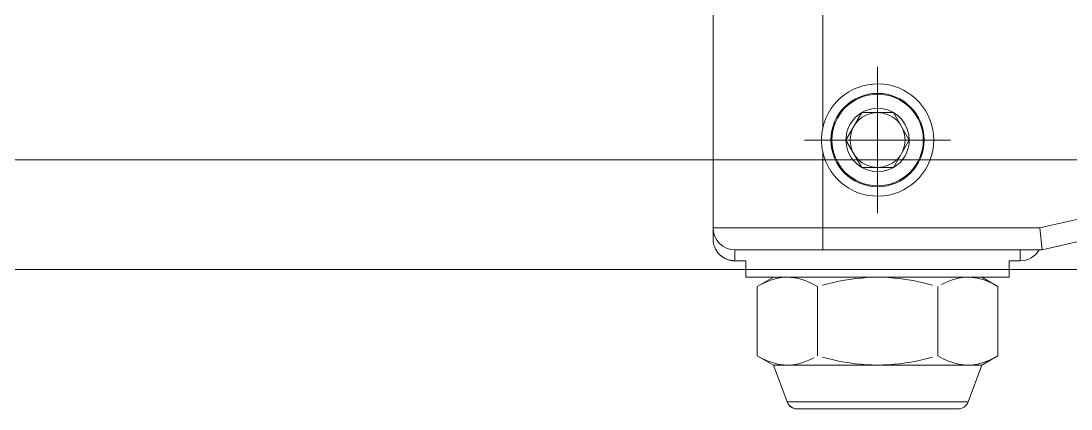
# Model space of a CAD drawing. Header units: metres. Extents: x -0.64 to 0.89, y -0.01 to 0.61.
# Drawn here: x 0.322077 to 0.323991, y 0.253176 to 0.253883 of the extents above; entities that cross this region are included whole.
import ezdxf
from ezdxf.xclip import XClip

# ---------------------------------------------------------------- set-up
doc = ezdxf.new("R2010")
doc.units = ezdxf.units.M
doc.header["$MEASUREMENT"] = 0
doc.header["$XCLIPFRAME"] = 0
doc.linetypes.add('DASHDOT', pattern=[1, 0.5, -0.25, 0, -0.25])
doc.linetypes.add('Strich 2', pattern=[0.0028222222222216, 0.0014111111111108, -0.0014111111111108])
for name, color, linetype in [('011_Stift 1.Grau', 7, 'Continuous'), ('015 Innenwände', 7, 'Continuous'), ('030 Bodenaufbauten', 7, 'Continuous'), ('051 Brüstung', 7, 'Continuous'), ('250 Abbildungen _ Grafiken', 7, 'Continuous')]:
    doc.layers.add(name, color=color, linetype=linetype)

# ---------------------------------------------------------------- blocks, each defined once
blk = doc.blocks.new('Zeichnung_3_2', base_point=(-2.970789108152893, 0.2078478095782649))
at = {"layer": '015 Innenwände', "color": 7, "linetype": 'Continuous', "lineweight": 13, "ltscale": 1000}
blk.add_line((0.3127566352079056, 0.2534300780684034), (0.3326584469077613, 0.2534300780684034), dxfattribs=at)
at = {"layer": '030 Bodenaufbauten', "color": 7, "linetype": 'Strich 2', "lineweight": 13, "ltscale": 1000}
blk.add_line((0.3333584489059973, 0.2536300804272983), (0.3165584478825528, 0.2536300804272983), dxfattribs=at)
at = {"layer": '051 Brüstung', "color": 7, "linetype": 'Continuous', "lineweight": 13, "ltscale": 1000}
blk.add_line((0.3326584469077613, 0.2534300780684034), (0.316876067398376, 0.2534300780684034), dxfattribs=at)
at = {"layer": '250 Abbildungen _ Grafiken', "color": 7, "linetype": 'Continuous', "lineweight": 13, "ltscale": 1000}
for p, q in [((0.3233381680200648, 0.2535060739584666), (0.3233381680200648, 0.2553060764148324)), ((0.3235381703789597, 0.2536877438107788), (0.3235381703789597, 0.2553060764148324)), ((0.3236093007548164, 0.2537160764353062), (0.3235804330801736, 0.2536660758455825)), ((0.3236093007548164, 0.2537160764353062), (0.3236670361041019, 0.2537160764353062)), ((0.3236959037787446, 0.2536660758455825), (0.3236670361041019, 0.2537160764353062)), ((0.3235804330801736, 0.2536660758455825), (0.3236093007548164, 0.2536160752558588)), ((0.3236959037787446, 0.2536660758455825), (0.3236670361041019, 0.2536160752558588)), ((0.3235381703789597, 0.2535060739584666), (0.3235381703789597, 0.2536444078803862)), ((0.3236670361041019, 0.2536160752558588), (0.3236093007548164, 0.2536160752558588)), ((0.3242475029002594, 0.2535779584108016), (0.3239336475089316, 0.2535060739584666)), ((0.3242564329179735, 0.2535389654602924), (0.3239381688388534, 0.2534660766156357)), ((0.3235381703789597, 0.2535060739584666), (0.3233381680200648, 0.2535060739584666)), ((0.3233381691032235, 0.2534914104745563), (0.3233381680200648, 0.2535060238952979)), ((0.3233381691032235, 0.2534860758384501), (0.3233381691032235, 0.2534914104745563)), ((0.3239336475089316, 0.2535060739584666), (0.3235381703789597, 0.2535060739584666)), ((0.3235381703789597, 0.2535060739584666), (0.3235381703789597, 0.2534660766156357)), ((0.3239381688388534, 0.2534660766156357), (0.3239336475089316, 0.2535060739584666)), ((0.3235381703789597, 0.2534660766156357), (0.3233781684918438, 0.2534660766156357)), ((0.3233781684918438, 0.2534515395230289), (0.3233781684918438, 0.2534660766156357)), ((0.3239381688388534, 0.2534660766156357), (0.3235381703789597, 0.2534660766156357)), ((0.3238981690270126, 0.2534465537906155), (0.3238981683670744, 0.2534660766156357)), ((0.3233781684918438, 0.2534460763797462), (0.3233981687277333, 0.2534460763797462)), ((0.3233781684918438, 0.2534460763797462), (0.3233981687277333, 0.2534460763797462)), ((0.3233781691231075, 0.2534460751094094), (0.3233781691231075, 0.2534515388121519)), ((0.3233981687277333, 0.253416076025912), (0.3233981687277333, 0.2534460763797462)), ((0.323878168131185, 0.253416076025912), (0.323878168131185, 0.2534461014113305)), ((0.323878168131185, 0.2534460763797462), (0.3238981683670744, 0.2534460763797462)), ((0.323878168131185, 0.253416076025912), (0.323878168131185, 0.2534460763797462)), ((0.323878168131185, 0.2534460763797462), (0.3238981683670744, 0.2534460763797462)), ((0.3238981683670744, 0.2534460763797462), (0.3238981690270126, 0.2534465537906155)), ((0.3236381684294591, 0.253416076025912), (0.3233981687277333, 0.253416076025912)), ((0.323448169317457, 0.253416076025912), (0.323418775979543, 0.2533991046117279)), ((0.323448169317457, 0.253416076025912), (0.3234736233097851, 0.253416076025912)), ((0.3234736233097851, 0.253416076025912), (0.3236381684294591, 0.253416076025912)), ((0.3236381684294591, 0.253416076025912), (0.3238027135491331, 0.253416076025912)), ((0.323878168131185, 0.253416076025912), (0.3236381684294591, 0.253416076025912)), ((0.3238027135491331, 0.253416076025912), (0.3238281706704093, 0.253416076025912)), ((0.3238281706704093, 0.253416076025912), (0.3238575608793752, 0.2533991046117279)), ((0.323418775979543, 0.2533991046117279), (0.323418775979543, 0.2532730455529801)), ((0.3235284737689751, 0.2533991046117279), (0.3235284737689751, 0.2532730455529801)), ((0.3237478662188912, 0.2533991046117279), (0.3237478662188912, 0.2532730455529801)), ((0.3238575608793752, 0.2533991046117279), (0.3238575608793752, 0.2532730455529801)), ((0.3238575608793752, 0.2533991046117279), (0.3238575608793752, 0.2532730455529801)), ((0.323448169317457, 0.253256074138796), (0.323418775979543, 0.2532730455529801)), ((0.323448169317457, 0.253256074138796), (0.323418775979543, 0.2532730455529801)), ((0.3234187761816751, 0.25327304532745), (0.3234205075893262, 0.2532720574712724)), ((0.3238281706704093, 0.253256074138796), (0.3238575608793752, 0.2532730455529801)), ((0.3238281706704093, 0.253256074138796), (0.3238575608793752, 0.2532730455529801)), ((0.3238564230617524, 0.2532723929026954), (0.3238575623230227, 0.2532730453274502)), ((0.323448169317457, 0.253256074138796), (0.3234736233097851, 0.253256074138796)), ((0.3234733010281367, 0.2531890520717195), (0.323448169317457, 0.253256074138796)), ((0.3234736233097851, 0.253256074138796), (0.3235470784940375, 0.253256074138796)), ((0.3235470784940375, 0.253256074138796), (0.3236381684294591, 0.253256074138796)), ((0.3236381684294591, 0.253256074138796), (0.3238027135491331, 0.253256074138796)), ((0.3238027135491331, 0.253256074138796), (0.3238281706704093, 0.253256074138796)), ((0.3238030358307816, 0.2531890520717195), (0.3238281706704093, 0.253256074138796)), ((0.3238030358307816, 0.2531890520717195), (0.3238281706704093, 0.253256074138796)), ((0.3234733010281367, 0.2531890520717195), (0.3235591280729503, 0.2531890520717195)), ((0.3235591280729503, 0.2531890520717195), (0.3238030358307816, 0.2531890520717195)), ((0.3234920277821727, 0.2531760763241861), (0.323568105024885, 0.2531760763241861)), ((0.323568105024885, 0.2531760763241861), (0.3237843090767455, 0.2531760763241861))]:
    blk.add_line(p, q, dxfattribs=at)
at = {"layer": '250 Abbildungen _ Grafiken', "color": 7, "linetype": 'DASHDOT', "lineweight": 13, "ltscale": 1000}
for p, q in [((0.3236381684294591, 0.2537990905558294), (0.3236381684294591, 0.2535330580063876)), ((0.323771186268654, 0.2536660758455825), (0.3235051537192122, 0.2536660758455825))]:
    blk.add_line(p, q, dxfattribs=at)
at = {"layer": '250 Abbildungen _ Grafiken', "color": 7, "linetype": 'Continuous', "lineweight": 13, "ltscale": 1000, "flags": 128}
for points in [[(0.3234736243326921, 0.2534160751227474), (0.3234635537840203, 0.2534154605338322), (0.3234534270315796, 0.253413623434848), (0.323443764975142, 0.2534107843318719), (0.3234343682694649, 0.2534070786941899), (0.3234252439391643, 0.2534026692848352)], [(0.3235284726082766, 0.2533991050688875), (0.3235196649175442, 0.2534038716082946), (0.3235105682530595, 0.2534080724380421), (0.3235008199936149, 0.2534116688438041), (0.3234909998533251, 0.253414255463191), (0.3234808942379188, 0.2534157544117054)], [(0.3236381691594219, 0.2534160751844082), (0.3236281131454524, 0.2534159216505587), (0.3236180407684266, 0.2534154613350587), (0.3236079370839846, 0.2534146952129658), (0.3235977889670294, 0.2534136251591541), (0.3235875854104124, 0.2534122541631098), (0.3235776993237272, 0.2534106535336322), (0.3235677485695025, 0.2534087830476325), (0.3235577309536182, 0.2534066495265699), (0.3235476469793541, 0.2534042614328387), (0.3235378905195687, 0.2534017343698112)], [(0.3236381691594219, 0.2534160751844082), (0.3236482251733914, 0.2534159216505587), (0.3236582975504168, 0.2534154613350587), (0.3236684012348592, 0.2534146952129658), (0.3236785493518135, 0.2534136251591542), (0.3236887529084314, 0.2534122541631099), (0.3236986389951158, 0.2534106535336323), (0.3237085897493426, 0.2534087830476326), (0.3237186073652256, 0.25340664952657), (0.3237286913394897, 0.2534042614328388), (0.3237384477992751, 0.2534017343698114)], [(0.323802713986129, 0.2534160751227476), (0.3237926434374585, 0.2534154605338323), (0.3237825166850179, 0.2534136234348481), (0.3237728546285794, 0.253410784331872), (0.3237634579229023, 0.2534070786941901), (0.3237543335926016, 0.2534026692848354)], [(0.3238575622617139, 0.2533991050688876), (0.3238487545709829, 0.2534038716082948), (0.3238396579064968, 0.2534080724380423), (0.3238299096470532, 0.2534116688438042), (0.3238200895067638, 0.2534142554631911), (0.3238099838913575, 0.2534157544117056)], [(0.3234187760571299, 0.2532730452999287), (0.3234275837478608, 0.2532682787605216), (0.323436680412347, 0.253264077930774), (0.3234464286717902, 0.2532604815250121), (0.32345624881208, 0.2532578949056252), (0.3234663544274876, 0.2532563959571108)], [(0.3234736243327148, 0.2532560752460687), (0.3234836948813853, 0.253256689834984), (0.3234938216338255, 0.2532585269339682), (0.3235034836902644, 0.2532613660369443), (0.3235128803959415, 0.2532650716746263), (0.3235220047262422, 0.253269481083981)], [(0.3236381691594219, 0.2532560751844082), (0.3236281131454524, 0.2532562287182576), (0.3236180407684266, 0.2532566890337576), (0.3236079370839846, 0.2532574551558505), (0.3235977889670303, 0.2532585252096622), (0.3235875854104133, 0.2532598962057064), (0.323577699323728, 0.253261496835184), (0.3235677485695025, 0.2532633673211837), (0.3235577309536182, 0.2532655008422463), (0.3235476469793541, 0.2532678889359776), (0.3235378905195687, 0.253270415999005)], [(0.3236381691594219, 0.2532560751844082), (0.3236482251733914, 0.2532562287182577), (0.3236582975504168, 0.2532566890337576), (0.3236684012348592, 0.2532574551558505), (0.3236785493518144, 0.2532585252096623), (0.3236887529084314, 0.2532598962057065), (0.3236986389951166, 0.2532614968351842), (0.3237085897493426, 0.2532633673211838), (0.3237186073652256, 0.2532655008422464), (0.3237286913394897, 0.2532678889359777), (0.3237384477992751, 0.2532704159990051)], [(0.3237478657105686, 0.2532730452999289), (0.3237566734012991, 0.2532682787605217), (0.3237657700657852, 0.2532640779307743), (0.3237755183252289, 0.2532604815250124), (0.3237853384655187, 0.2532578949056254), (0.323795444080925, 0.253256395957111)], [(0.323802713986153, 0.2532560752460689), (0.3238127845348235, 0.2532566898349841), (0.3238229112872641, 0.2532585269339683), (0.3238325733437013, 0.2532613660369444), (0.3238419700493789, 0.2532650716746264), (0.3238510943796804, 0.2532694810839811)]]:
    blk.add_lwpolyline(points, dxfattribs=at)
at = {"layer": '250 Abbildungen _ Grafiken', "color": 7, "linetype": 'Continuous', "lineweight": 13, "ltscale": 1000}
for radius in [8.500000000001506e-05, 8.33333333333286e-05, 4.999999999999005e-05]:
    blk.add_circle((0.323638169160311, 0.2536660751844065), radius, dxfattribs=at)
for centre, radius, start, end in [((0.3236381691603074, 0.2536660751843743), 0.0001023205080908022, 192.2256527790209, 167.7743471879114), ((0.323638169160311, 0.2536660751844066), 5.773502691908031e-05, 0, 239.9999999999931), ((0.3236384956136695, 0.2536661616955991), 0.0001026229032376597, 167.8601500788097, 180.0482998144813), ((0.3236384254571343, 0.2536659812412145), 0.0001025527033176496, 179.9475149694861, 192.1440335106932), ((0.323638169160311, 0.2536660751844066), 5.773502691908031e-05, 239.9999999999931, 0), ((0.3233781691605353, 0.2535060751844083), 4.000000000019099e-05, 180, 270), ((0.3233781690871123, 0.253486075113957), 3.999992211512691e-05, 179.9998614243876, 270.0001049037523), ((0.323378169236868, 0.2534860754858208), 4.000029838330415e-05, 222.8862863865089, 269.9998903951375), ((0.3238981694063163, 0.2534860750845327), 3.999987832089364e-05, 269.9996479961032, 330.0000494907183), ((0.3238981694063163, 0.253486075084533), 3.9999878321102e-05, 269.9996479961032, 330.0000647683146), ((0.3234920291689773, 0.2531960751846573), 2.000000025467852e-05, 200.55604576509, 270), ((0.3237843091498664, 0.2531960751846572), 2.00000002545074e-05, 270, 339.4439542354341), ((0.3237843091520931, 0.253196075184658), 2.000000025531953e-05, 270, 339.4439542338379), ((0.3234920291714727, 0.2531960751830258), 1.999999863733884e-05, 222.8984536771003, 270)]:
    blk.add_arc(centre, radius, start, end, dxfattribs=at)

msp = doc.modelspace()

# ---------------------------------------------------------------- block references
at = {"layer": '011_Stift 1.Grau', "color": 7, "linetype": 'Continuous', "lineweight": 13, "ltscale": 1000}
ref = msp.add_blockref('Zeichnung_3_2', (-2.970789108152893, 0.2078478095782649), dxfattribs=at)
XClip(ref).set_block_clipping_path([(0.2175707065456308, 0.1288228011493161), (0.4275506549593633, 0.2700425829825148)])

doc.saveas('drawing.dxf')
